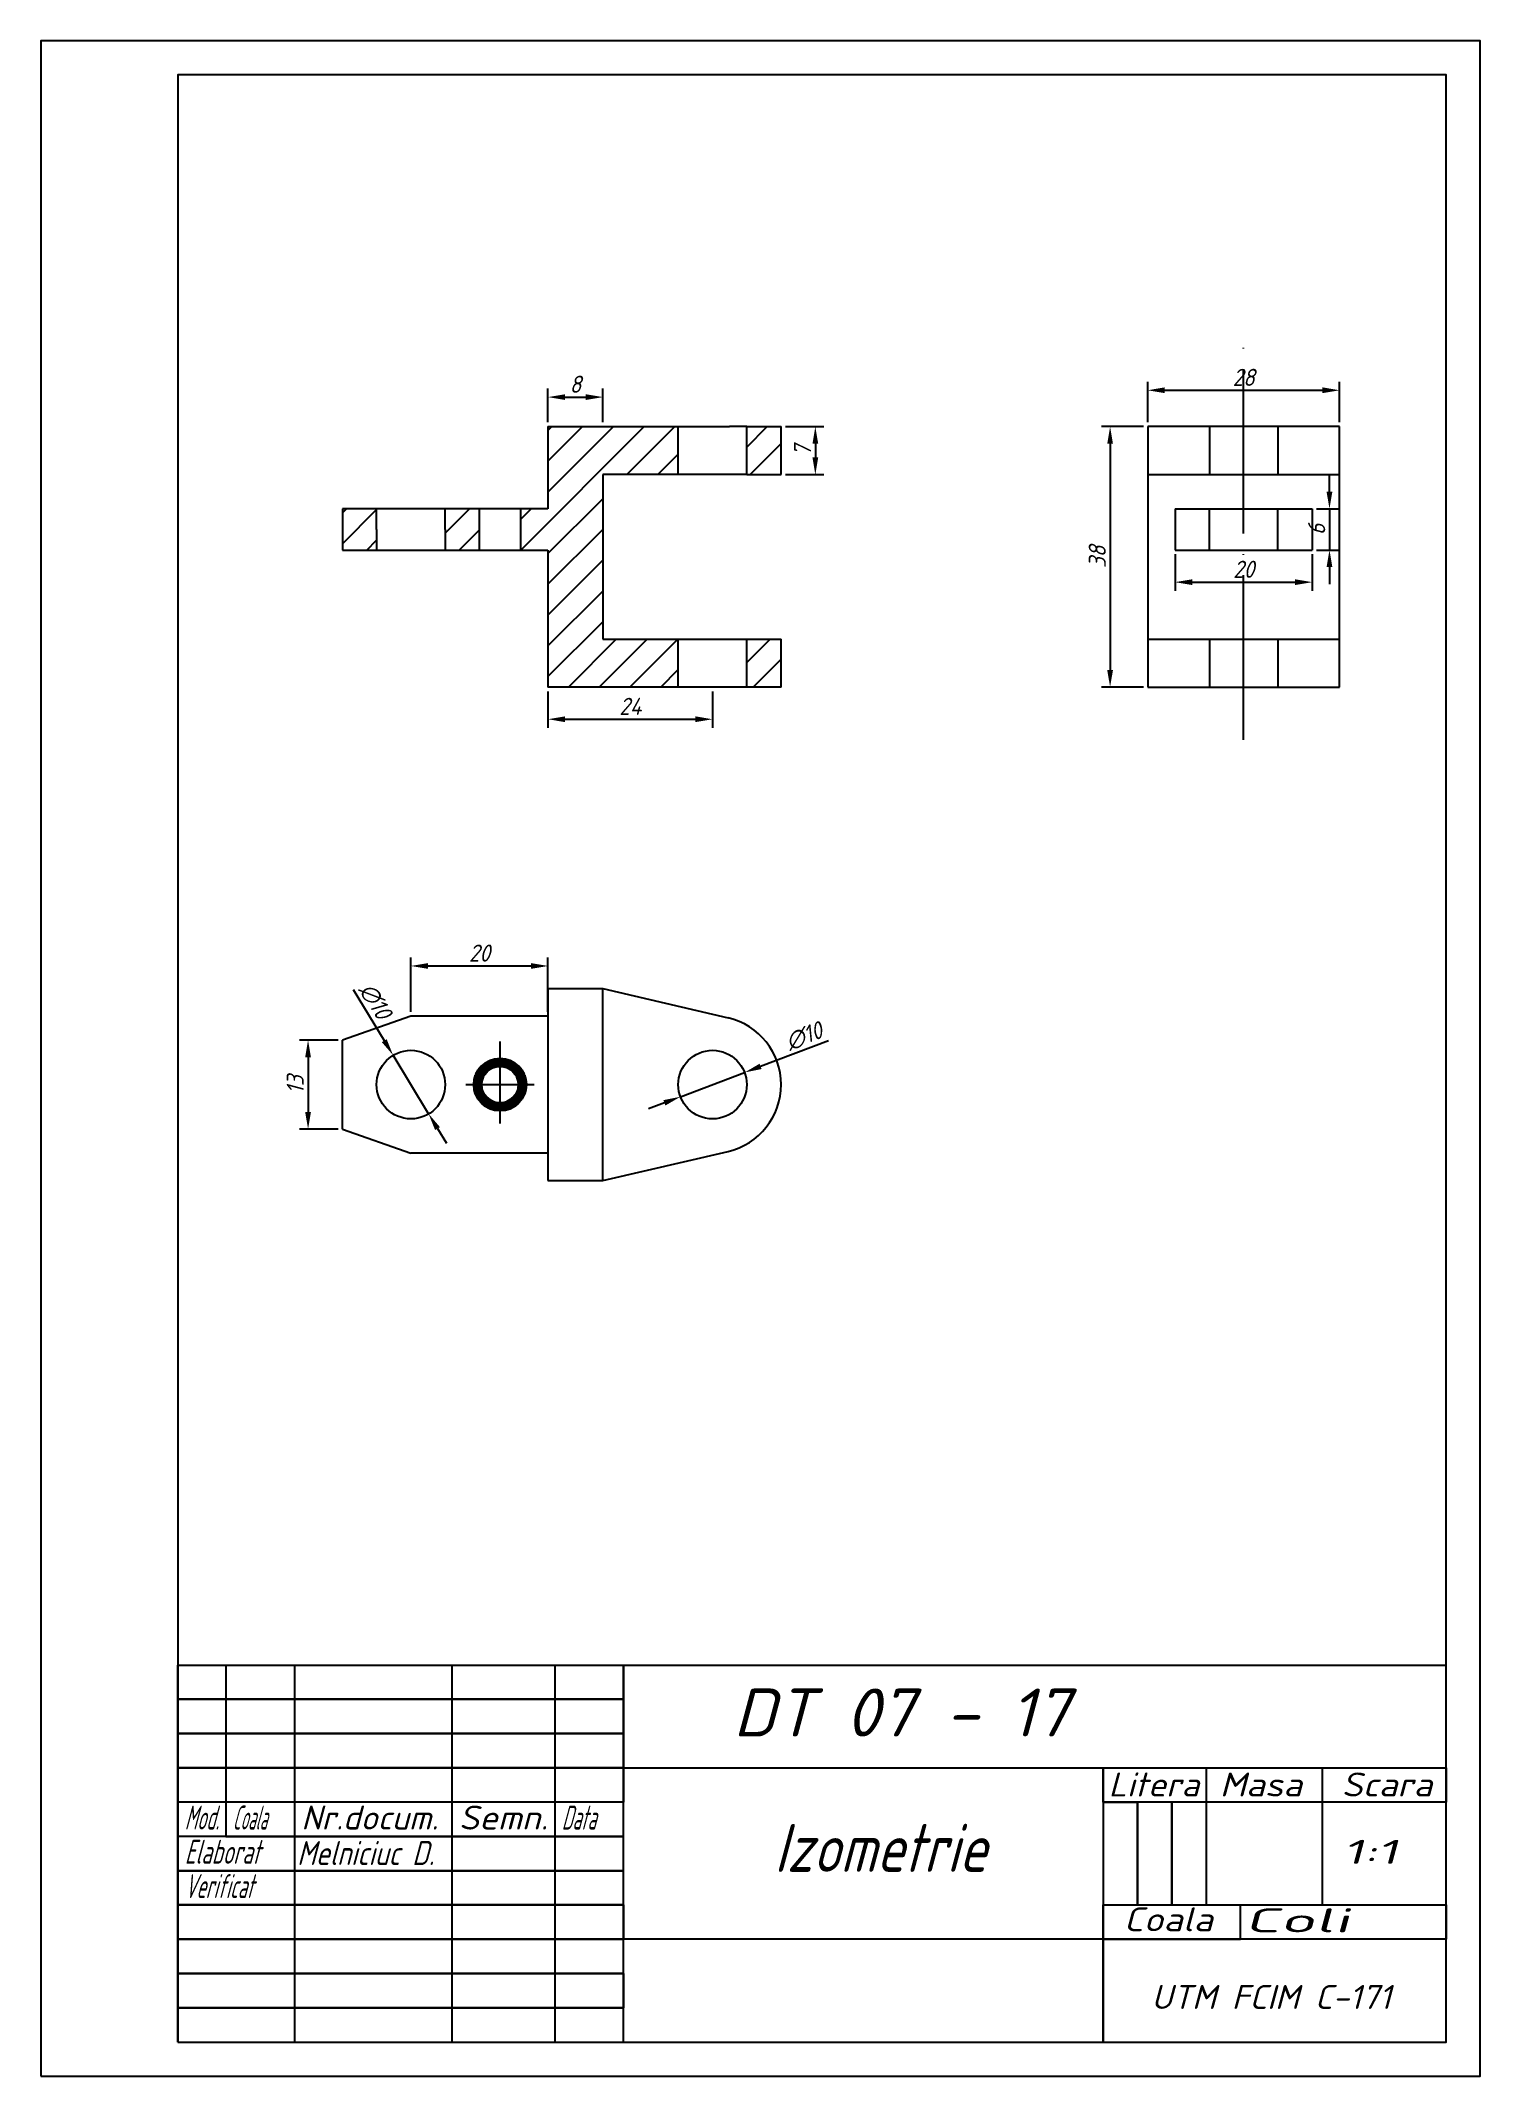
# Model space of a CAD drawing. Header units: millimetres. Extents: x 0 to 210, y 0 to 297.
import ezdxf
from ezdxf.enums import TextEntityAlignment as Align

# ---------------------------------------------------------------- set-up
doc = ezdxf.new("R2010")
doc.units = ezdxf.units.MM
doc.linetypes.add('ACAD_ISO02W100', pattern=[15, 12, -3])
doc.linetypes.add('ACAD_ISO04W100', pattern=[30, 24, -3, 0, -3])
doc.layers.get('0').update_dxf_attribs({"color": 2})
for name, color, linetype, lineweight in [('Subtire', 11, 'Continuous', 30), ('text 10', 42, 'Continuous', 100), ('text 3.5', 7, 'Continuous', 35), ('text 5', 100, 'Continuous', 50), ('text 7', 142, 'Continuous', 70)]:
    doc.layers.add(name, color=color, linetype=linetype, lineweight=lineweight)
doc.styles.get("Standard").update_dxf_attribs({"font": 'isocp.shx', "oblique": 15})
doc.dimstyles.new('Copy of ISO-25', dxfattribs={"dimtxt": 2.5, "dimasz": 2.5, "dimexe": 1.25, "dimexo": 0.625, "dimtad": 1, "dimtxsty": 'Standard', "dimcen": 2.5, "dimadec": 0, "dimazin": 0, "dimtfac": 1, "dimtmove": 0, "dimatfit": 3, "dimfxl": 1, "dimarcsym": 0})

# ---------------------------------------------------------------- blocks, each defined once
blk = doc.blocks.new('*D31')
at = {"layer": 'Defpoints', "color": 0, "linetype": 'Continuous', "lineweight": -2, "transparency": 16777216}
for p, q in [((74, 241.32), (74, 246.25)), ((82, 241.32), (82, 246.25))]:
    blk.add_line(p, q, dxfattribs=at)
at = {"layer": 'Defpoints', "color": 0, "lineweight": -2, "transparency": 16777216}
blk.add_line((76.5, 245), (79.5, 245), dxfattribs=at)
at = {"layer": 'Defpoints', "color": 0, "linetype": 'Continuous', "transparency": 16777216}
for p in [(82, 245), (74, 240.69), (82, 240.69)]:
    blk.add_point(p, dxfattribs=at)
for points in [[(76.5, 245.42), (76.5, 244.58), (74, 245)], [(79.5, 245.42), (79.5, 244.58), (82, 245)]]:
    blk.add_solid(points, dxfattribs=at)
at = {"layer": 'Defpoints', "color": 0, "linetype": 'Continuous', "transparency": 16777216, "insert": (78, 246.88), "char_height": 2.5, "attachment_point": 5}
blk.add_mtext('8', dxfattribs=at)
blk = doc.blocks.new('*D32')
at = {"layer": 'Defpoints', "color": 0, "linetype": 'Continuous', "lineweight": -2, "transparency": 16777216}
for p, q in [((108.63, 240.69), (114.25, 240.69)), ((108.63, 233.69), (114.25, 233.69))]:
    blk.add_line(p, q, dxfattribs=at)
at = {"layer": 'Defpoints', "color": 0, "lineweight": -2, "transparency": 16777216}
blk.add_line((113, 238.19), (113, 236.19), dxfattribs=at)
at = {"layer": 'Defpoints', "color": 0, "linetype": 'Continuous', "transparency": 16777216}
for p in [(108, 240.69), (108, 233.69), (113, 233.69)]:
    blk.add_point(p, dxfattribs=at)
for points in [[(112.58, 238.19), (113.42, 238.19), (113, 240.69)], [(112.58, 236.19), (113.42, 236.19), (113, 233.69)]]:
    blk.add_solid(points, dxfattribs=at)
at = {"layer": 'Defpoints', "color": 0, "linetype": 'Continuous', "transparency": 16777216, "insert": (111.13, 237.19), "char_height": 2.5, "attachment_point": 5, "rotation": 90}
blk.add_mtext('7', dxfattribs=at)
blk = doc.blocks.new('*D33')
at = {"layer": 'Defpoints', "color": 0, "linetype": 'Continuous', "lineweight": -2, "transparency": 16777216}
for p, q in [((43.38, 151.19), (37.75, 151.19)), ((43.38, 138.19), (37.75, 138.19))]:
    blk.add_line(p, q, dxfattribs=at)
at = {"layer": 'Defpoints', "color": 0, "lineweight": -2, "transparency": 16777216}
blk.add_line((39, 148.69), (39, 140.69), dxfattribs=at)
at = {"layer": 'Defpoints', "color": 0, "linetype": 'Continuous', "transparency": 16777216}
for p in [(44, 151.19), (39, 138.19), (44, 138.19)]:
    blk.add_point(p, dxfattribs=at)
for points in [[(38.58, 148.69), (39.42, 148.69), (39, 151.19)], [(38.58, 140.69), (39.42, 140.69), (39, 138.19)]]:
    blk.add_solid(points, dxfattribs=at)
at = {"layer": 'Defpoints', "color": 0, "linetype": 'Continuous', "transparency": 16777216, "insert": (37.13, 144.69), "char_height": 2.5, "attachment_point": 5, "rotation": 90}
blk.add_mtext('13', dxfattribs=at)
blk = doc.blocks.new('*D34')
at = {"layer": 'Defpoints', "color": 0, "linetype": 'Continuous', "lineweight": -2, "transparency": 16777216}
for p, q in [((160.85, 240.69), (154.75, 240.69)), ((160.85, 202.69), (154.75, 202.69))]:
    blk.add_line(p, q, dxfattribs=at)
at = {"layer": 'Defpoints', "color": 0, "lineweight": -2, "transparency": 16777216}
blk.add_line((156, 238.19), (156, 205.19), dxfattribs=at)
at = {"layer": 'Defpoints', "color": 0, "linetype": 'Continuous', "transparency": 16777216}
for p in [(161.48, 240.69), (156, 202.69), (161.48, 202.69)]:
    blk.add_point(p, dxfattribs=at)
for points in [[(155.58, 238.19), (156.42, 238.19), (156, 240.69)], [(155.58, 205.19), (156.42, 205.19), (156, 202.69)]]:
    blk.add_solid(points, dxfattribs=at)
at = {"layer": 'Defpoints', "color": 0, "linetype": 'Continuous', "transparency": 16777216, "insert": (154.13, 221.69), "char_height": 2.5, "attachment_point": 5, "rotation": 90}
blk.add_mtext('38', dxfattribs=at)
blk = doc.blocks.new('*D35')
at = {"layer": 'Defpoints', "color": 0, "linetype": 'Continuous', "lineweight": -2, "transparency": 16777216}
for p, q in [((161.48, 241.32), (161.48, 247.25)), ((189.48, 241.32), (189.48, 247.25))]:
    blk.add_line(p, q, dxfattribs=at)
at = {"layer": 'Defpoints', "color": 0, "lineweight": -2, "transparency": 16777216}
blk.add_line((163.98, 246), (186.98, 246), dxfattribs=at)
at = {"layer": 'Defpoints', "color": 0, "linetype": 'Continuous', "transparency": 16777216}
for p in [(189.48, 246), (161.48, 240.69), (189.48, 240.69)]:
    blk.add_point(p, dxfattribs=at)
for points in [[(163.98, 246.42), (163.98, 245.58), (161.48, 246)], [(186.98, 246.42), (186.98, 245.58), (189.48, 246)]]:
    blk.add_solid(points, dxfattribs=at)
at = {"layer": 'Defpoints', "color": 0, "linetype": 'Continuous', "transparency": 16777216, "insert": (175.48, 247.88), "char_height": 2.5, "attachment_point": 5}
blk.add_mtext('28', dxfattribs=at)
blk = doc.blocks.new('*D36')
at = {"layer": 'Defpoints', "color": 0, "linetype": 'Continuous', "lineweight": -2, "transparency": 16777216}
for p, q in [((165.48, 222.07), (165.48, 216.75)), ((185.48, 222.07), (185.48, 216.75))]:
    blk.add_line(p, q, dxfattribs=at)
at = {"layer": 'Defpoints', "color": 0, "lineweight": -2, "transparency": 16777216}
blk.add_line((167.98, 218), (182.98, 218), dxfattribs=at)
at = {"layer": 'Defpoints', "color": 0, "linetype": 'Continuous', "transparency": 16777216}
for p in [(165.48, 222.69), (185.48, 222.69), (185.48, 218)]:
    blk.add_point(p, dxfattribs=at)
for points in [[(167.98, 218.42), (167.98, 217.58), (165.48, 218)], [(182.98, 218.42), (182.98, 217.58), (185.48, 218)]]:
    blk.add_solid(points, dxfattribs=at)
at = {"layer": 'Defpoints', "color": 0, "linetype": 'Continuous', "transparency": 16777216, "insert": (175.48, 219.88), "char_height": 2.5, "attachment_point": 5}
blk.add_mtext('20', dxfattribs=at)
blk = doc.blocks.new('*D38')
at = {"layer": 'Defpoints', "color": 0, "linetype": 'Continuous', "lineweight": -2, "transparency": 16777216}
for p, q in [((54, 155.32), (54, 163.25)), ((74, 155.32), (74, 163.25))]:
    blk.add_line(p, q, dxfattribs=at)
at = {"layer": 'Defpoints', "color": 0, "lineweight": -2, "transparency": 16777216}
blk.add_line((56.5, 162), (71.5, 162), dxfattribs=at)
at = {"layer": 'Defpoints', "color": 0, "linetype": 'Continuous', "transparency": 16777216}
for p in [(74, 162), (54, 154.69), (74, 154.69)]:
    blk.add_point(p, dxfattribs=at)
for points in [[(56.5, 162.42), (56.5, 161.58), (54, 162)], [(71.5, 162.42), (71.5, 161.58), (74, 162)]]:
    blk.add_solid(points, dxfattribs=at)
at = {"layer": 'Defpoints', "color": 0, "linetype": 'Continuous', "transparency": 16777216, "insert": (64, 163.88), "char_height": 2.5, "attachment_point": 5}
blk.add_mtext('20', dxfattribs=at)
blk = doc.blocks.new('*D39')
at = {"layer": 'Defpoints', "color": 0, "lineweight": -2, "transparency": 16777216}
for p, q in [((188, 231.19), (188, 233.69)), ((188, 228.69), (188, 222.69)), ((188, 220.19), (188, 217.69))]:
    blk.add_line(p, q, dxfattribs=at)
at = {"layer": 'Defpoints', "color": 0, "linetype": 'Continuous', "lineweight": -2, "transparency": 16777216}
for p, q in [((186.1, 228.69), (189.25, 228.69)), ((186.1, 222.69), (189.25, 222.69))]:
    blk.add_line(p, q, dxfattribs=at)
at = {"layer": 'Defpoints', "color": 0, "linetype": 'Continuous', "transparency": 16777216}
for p in [(185.48, 228.69), (185.48, 222.69), (188, 222.69)]:
    blk.add_point(p, dxfattribs=at)
for points in [[(187.58, 231.19), (188.42, 231.19), (188, 228.69)], [(187.58, 220.19), (188.42, 220.19), (188, 222.69)]]:
    blk.add_solid(points, dxfattribs=at)
at = {"layer": 'Defpoints', "color": 0, "linetype": 'Continuous', "transparency": 16777216, "insert": (186.13, 225.69), "char_height": 2.5, "attachment_point": 5, "rotation": 90}
blk.add_mtext('6', dxfattribs=at)
blk = doc.blocks.new('*D40')
at = {"layer": 'Defpoints', "color": 0, "linetype": 'Continuous', "lineweight": -2, "transparency": 16777216}
for p, q in [((74, 202.07), (74, 196.75)), ((98, 202.07), (98, 196.75))]:
    blk.add_line(p, q, dxfattribs=at)
at = {"layer": 'Defpoints', "color": 0, "lineweight": -2, "transparency": 16777216}
blk.add_line((76.5, 198), (95.5, 198), dxfattribs=at)
at = {"layer": 'Defpoints', "color": 0, "linetype": 'Continuous', "transparency": 16777216}
for p in [(74, 202.69), (98, 202.69), (98, 198)]:
    blk.add_point(p, dxfattribs=at)
for points in [[(76.5, 198.42), (76.5, 197.58), (74, 198)], [(95.5, 198.42), (95.5, 197.58), (98, 198)]]:
    blk.add_solid(points, dxfattribs=at)
at = {"layer": 'Defpoints', "color": 0, "linetype": 'Continuous', "transparency": 16777216, "insert": (86, 199.88), "char_height": 2.5, "attachment_point": 5}
blk.add_mtext('24', dxfattribs=at)
blk = doc.blocks.new('*D41')
at = {"layer": 'Defpoints', "color": 0, "lineweight": -2, "transparency": 16777216}
for p, q in [((45.59, 158.56), (50.11, 151.11)), ((56.59, 140.42), (51.41, 148.97)), ((57.89, 138.28), (59.18, 136.14))]:
    blk.add_line(p, q, dxfattribs=at)
at = {"layer": 'Defpoints', "color": 0, "linetype": 'Continuous', "transparency": 16777216}
for p in [(51.41, 148.97), (56.59, 140.42)]:
    blk.add_point(p, dxfattribs=at)
for points in [[(50.47, 151.32), (49.76, 150.89), (51.41, 148.97)], [(58.24, 138.49), (57.53, 138.06), (56.59, 140.42)]]:
    blk.add_solid(points, dxfattribs=at)
at = {"layer": 'Defpoints', "color": 0, "linetype": 'Continuous', "transparency": 16777216, "insert": (48.81, 156.88), "char_height": 2.5, "attachment_point": 5, "rotation": 301.2184}
blk.add_mtext('∅10', dxfattribs=at)
blk = doc.blocks.new('*D42')
at = {"layer": 'Defpoints', "color": 0, "lineweight": -2, "transparency": 16777216}
for p, q in [((114.91, 151.1), (105.01, 147.35)), ((93.32, 142.92), (102.68, 146.46)), ((90.99, 142.03), (88.65, 141.15))]:
    blk.add_line(p, q, dxfattribs=at)
at = {"layer": 'Defpoints', "color": 0, "linetype": 'Continuous', "transparency": 16777216}
for p in [(102.68, 146.46), (93.32, 142.92)]:
    blk.add_point(p, dxfattribs=at)
for points in [[(104.87, 147.74), (105.16, 146.96), (102.68, 146.46)], [(90.84, 142.42), (91.13, 141.64), (93.32, 142.92)]]:
    blk.add_solid(points, dxfattribs=at)
at = {"layer": 'Defpoints', "color": 0, "linetype": 'Continuous', "transparency": 16777216, "insert": (111.34, 151.75), "char_height": 2.5, "attachment_point": 5, "rotation": 20.7638}
blk.add_mtext('∅10', dxfattribs=at)

msp = doc.modelspace()

# ---------------------------------------------------------------- hatches: boundary and pattern name
at = {"layer": 'Defpoints', "linetype": 'Continuous'}
h = msp.add_hatch(dxfattribs=at)
h.set_pattern_fill('ANSI31', color=1)
h.paths.add_polyline_path([(49, 225.692), (49, 228.692), (44, 228.692), (44, 222.692), (49, 222.692)])
h.paths.add_polyline_path([(64, 228.692), (59, 228.692), (59, 225.692), (59, 222.692), (64, 222.692)])
h.paths.add_polyline_path([(74, 228.692), (70, 228.692), (70, 222.692), (74, 222.692)])
h.paths.add_polyline_path([(82, 233.692), (82, 240.692), (74, 240.692), (74, 228.692), (74, 222.692), (74, 202.692), (82, 202.692)])
h.paths.add_polyline_path([(93, 240.692), (82, 240.692), (82, 233.692), (93, 233.692)])
h.paths.add_polyline_path([(108, 240.692), (103, 240.692), (103, 233.692), (108, 233.692)])
h.paths.add_polyline_path([(108, 209.692), (103, 209.692), (103, 202.692), (108, 202.692)])
h.paths.add_polyline_path([(93, 209.692), (82, 209.692), (82, 202.692), (93, 202.692)])

# ---------------------------------------------------------------- linework, layer by layer
for p, q in [((20, 5), (20, 60)), ((20, 60), (205, 60)), ((20, 60), (27, 60)), ((20, 35), (20, 60)), ((20, 60), (20, 55)), ((27, 60), (27, 35)), ((27, 60), (37, 60)), ((37, 60), (37, 5)), ((60, 5), (60, 60)), ((60, 60), (75, 60)), ((75, 60), (75, 5)), ((85, 5), (85, 60)), ((85, 60), (85, 45)), ((85, 55), (85, 50)), ((20, 50), (20, 45)), ((85, 45), (205, 45)), ((85, 45), (85, 40)), ((155, 40), (155, 45)), ((155, 45), (155, 10)), ((155, 45), (155, 45)), ((155, 45), (170, 45)), ((170, 45), (170, 30)), ((187, 25), (187, 45)), ((205, 45), (205, 40)), ((85, 40), (20, 40)), ((205, 40), (155, 40)), ((155, 40), (160, 40)), ((27, 35), (20, 35)), ((20, 35), (20, 30)), ((27, 35), (85, 35)), ((85, 35), (27, 35)), ((20, 30), (20, 30)), ((20, 30), (20, 25)), ((170, 30), (170, 25)), ((85, 25), (85, 20)), ((155, 5), (155, 25)), ((155, 25), (175, 25)), ((160, 25), (165, 25)), ((170, 25), (187, 25)), ((175, 25), (205, 25)), ((175, 20), (175, 25)), ((205, 25), (205, 25)), ((205, 25), (205, 20)), ((20, 20), (20, 15)), ((205, 20), (85, 20)), ((205, 20), (85, 20)), ((205, 20), (85, 20)), ((205, 20), (85, 20)), ((155, 20), (175, 20)), ((85, 15), (85, 10)), ((155, 10), (155, 5)), ((37, 5), (60, 5)), ((75, 5), (85, 5))]:
    msp.add_line(p, q)
for points in [[(0, 0), (210, 0), (210, 297), (0, 297)], [(20, 5), (205, 5), (205, 292), (20, 292)]]:
    msp.add_lwpolyline(points, close=True)
at = {"layer": 'Defpoints', "color": 6, "linetype": 'ACAD_ISO04W100'}
msp.add_line((175.479, 195), (175.479, 255), dxfattribs=at)
at = {"layer": 'Defpoints', "linetype": 'Continuous'}
for p, q in [((74, 240.692), (98, 240.692)), ((74, 240.692), (74, 228.692)), ((98, 240.692), (100.5, 240.692)), ((103, 240.692), (100.5, 240.692)), ((103, 240.692), (108, 240.692)), ((108, 233.692), (108, 240.692)), ((103, 233.692), (82, 233.692)), ((82, 233.692), (82, 209.692)), ((103, 233.692), (108, 233.692)), ((161.479, 233.692), (189.479, 233.692)), ((74, 228.692), (44, 228.692)), ((44, 228.692), (44, 222.692)), ((165.479, 228.692), (185.479, 228.692)), ((165.479, 228.692), (165.479, 222.692)), ((185.479, 228.692), (185.479, 222.692)), ((44, 222.692), (74, 222.692)), ((74, 222.692), (74, 202.692)), ((165.479, 222.692), (185.479, 222.692)), ((82, 209.692), (108, 209.692)), ((108, 202.692), (108, 209.692)), ((161.479, 209.692), (189.479, 209.692)), ((108, 202.692), (74, 202.692)), ((74, 158.692), (74, 130.692)), ((74, 158.692), (82, 158.692)), ((82, 130.692), (82, 158.692)), ((82, 158.692), (100.271, 154.431)), ((54, 154.692), (44, 151.192)), ((74, 154.692), (54, 154.692)), ((44, 138.192), (44, 151.192)), ((67, 139), (67, 151)), ((62, 144.692), (72, 144.692)), ((44, 138.192), (54, 134.692)), ((74, 134.692), (54, 134.692)), ((74, 134.692), (74, 134.692)), ((82, 130.692), (100.271, 134.953)), ((74, 130.692), (82, 130.692))]:
    msp.add_line(p, q, dxfattribs=at)
at = {"layer": 'Defpoints', "color": 2, "linetype": 'ACAD_ISO02W100'}
for p, q in [((93, 233.692), (93, 240.692)), ((103, 233.692), (103, 240.692)), ((170.479, 240.692), (170.479, 233.692)), ((180.479, 240.692), (180.479, 233.692)), ((170.479, 222.692), (170.479, 228.692)), ((180.479, 222.692), (180.479, 228.692)), ((93, 202.692), (93, 209.692)), ((103, 202.692), (103, 209.692)), ((170.479, 209.692), (170.479, 202.692)), ((180.479, 209.692), (180.479, 202.692))]:
    msp.add_line(p, q, dxfattribs=at)
at = {"layer": 'Defpoints', "color": 0, "linetype": 'Continuous'}
for p, q in [((161.479, 240.692), (161.479, 202.692)), ((189.479, 240.692), (161.479, 240.692)), ((189.479, 202.692), (189.479, 240.692)), ((161.479, 202.692), (189.479, 202.692))]:
    msp.add_line(p, q, dxfattribs=at)
at = {"layer": 'Defpoints', "color": 2, "linetype": 'Continuous'}
for p, q in [((49, 225.692), (49, 228.692)), ((59, 225.692), (59, 228.692)), ((64, 222.692), (64, 228.692)), ((70, 228.692), (70, 222.692)), ((49, 225.692), (49, 222.692)), ((59, 225.692), (59, 222.692))]:
    msp.add_line(p, q, dxfattribs=at)
at = {"layer": 'Defpoints', "linetype": 'Continuous'}
for centre in [(54, 144.692), (98, 144.692)]:
    msp.add_circle(centre, 5, dxfattribs=at)
at = {"layer": 'Defpoints', "color": 0, "linetype": 'Continuous', "lineweight": 211}
msp.add_circle((67, 144.692), 3.5, dxfattribs=at)
at = {"layer": 'Defpoints', "linetype": 'Continuous', "lineweight": 211}
msp.add_circle((67, 144.692), 3, dxfattribs=at)
at = {"layer": 'Defpoints', "linetype": 'Continuous'}
msp.add_arc((98, 144.692), 10, 283.12823, 76.87177, dxfattribs=at)
msp.add_point((158, 218), dxfattribs=at)
at = {"layer": 'Subtire'}
for p, q in [((20, 55), (85, 55)), ((85, 50), (20, 50)), ((20, 45), (85, 45)), ((160, 40), (160, 25)), ((165, 25), (165, 40)), ((20, 30), (85, 30)), ((20, 25), (85, 25)), ((85, 20), (20, 20)), ((20, 15), (85, 15)), ((20, 10), (85, 10))]:
    msp.add_line(p, q, dxfattribs=at)

# ---------------------------------------------------------------- texts
at = {"oblique": 15}
for s, width, p, p2 in [('Scara', 1.150508, (189.767, 40.825), (203, 40.825)), ('Coli', 2.249527, (175.647, 21), (191, 21))]:
    msp.add_text(s, height=3.5, dxfattribs=dict(at, width=width)).set_placement(p, p2, align=Align.FIT)
at = {"layer": 'text 10', "oblique": 15}
for s, width, p, p2 in [('DT 07 - 17', 1.176753, (101, 49.582), (150.012, 49.582)), ('Izometrie', 0.82777, (107, 29.825), (138, 29.825))]:
    msp.add_text(s, height=7, dxfattribs=dict(at, width=width)).set_placement(p, p2, align=Align.FIT)
at = {"layer": 'text 3.5', "oblique": 15}
for s, width, p, p2 in [('Litera', 1.084505, (155.767, 40.825), (169, 40.825)), ('Masa', 1.186873, (172, 40.825), (184, 40.825)), ('Scara', 1.150508, (189.767, 40.825), (203, 40.825)), ('Mod.', 0.58309, (21, 36), (26, 36)), ('Coala', 0.462884, (28, 36), (33, 36)), ('Nr.docum.', 1.048493, (38, 36), (58, 36)), ('Semn.', 1.142857, (61, 36), (74, 36)), ('Data', 0.53181, (76, 36), (81, 36)), ('Melniciuc D.', 0.87241, (37.403, 30.825), (57.403, 30.825)), ('1:1', 1.987578, (190, 31), (198, 31)), ('UTM FCIM C-171', 1.129944, (162, 9.825), (197, 9.825))]:
    msp.add_text(s, height=3.5, dxfattribs=dict(at, width=width)).set_placement(p, p2, align=Align.FIT)
at = {"layer": 'text 5', "oblique": 15}
for s, width, p, p2 in [('Elaborat', 0.634921, (21, 31), (32, 31)), ('Verificat', 0.554785, (21, 26), (31, 26))]:
    msp.add_text(s, height=3.5, dxfattribs=dict(at, width=width)).set_placement(p, p2, align=Align.FIT)
at = {"layer": 'text 7', "oblique": 15}
for s, width, p, p2 in [('Coala', 1.204959, (157.984, 21.156), (171, 21.156)), ('Coli', 2.249527, (175.647, 21), (191, 21))]:
    msp.add_text(s, height=3.5, dxfattribs=dict(at, width=width)).set_placement(p, p2, align=Align.FIT)

# ---------------------------------------------------------------- dimensions: what is measured, and where the dimension line sits
at = {"layer": 'Defpoints', "color": 3, "linetype": 'Continuous'}
for base, p1, p2, picture, middle in [((189.479, 246), (161.479, 240.692), (189.479, 240.692), '*D35', (175.479, 247.875)), ((82, 245), (74, 240.692), (82, 240.692), '*D31', (78, 246.875)), ((185.479, 218), (165.479, 222.692), (185.479, 222.692), '*D36', (175.479, 219.875)), ((98, 198), (74, 202.692), (98, 202.692), '*D40', (86, 199.875)), ((74, 162), (54, 154.692), (74, 154.692), '*D38', (64, 163.875))]:
    dim = msp.add_linear_dim(base=base, p1=p1, p2=p2, dimstyle='Copy of ISO-25', dxfattribs=at)
    dim.commit()
    dim.dimension.update_dxf_attribs({"geometry": picture, "text_midpoint": middle})
for base, p1, p2, picture, middle in [((113, 233.692), (108, 240.692), (108, 233.692), '*D32', (111.125, 237.192)), ((156, 202.692), (161.479, 240.692), (161.479, 202.692), '*D34', (154.125, 221.692)), ((188, 222.692), (185.479, 228.692), (185.479, 222.692), '*D39', (186.125, 225.692)), ((39, 138.192), (44, 151.192), (44, 138.192), '*D33', (37.125, 144.692))]:
    dim = msp.add_linear_dim(base=base, p1=p1, p2=p2, angle=90, dimstyle='Copy of ISO-25', dxfattribs=at)
    dim.commit()
    dim.dimension.update_dxf_attribs({"geometry": picture, "text_midpoint": middle})
dim = msp.add_diameter_dim_2p(p1=(56.592, 140.416), p2=(51.408, 148.968), dimstyle='Copy of ISO-25', dxfattribs=at)
dim.commit()
dim.dimension.update_dxf_attribs({"geometry": '*D41', "text_midpoint": (48.808, 156.876)})
dim = msp.add_diameter_dim_2p(p1=(93.325, 142.919), p2=(102.675, 146.465), dimstyle='Copy of ISO-25', dxfattribs=at)
dim.commit()
dim.dimension.update_dxf_attribs({"geometry": '*D42', "text_midpoint": (112, 150), "dimtype": 163})

doc.saveas('drawing.dxf')
